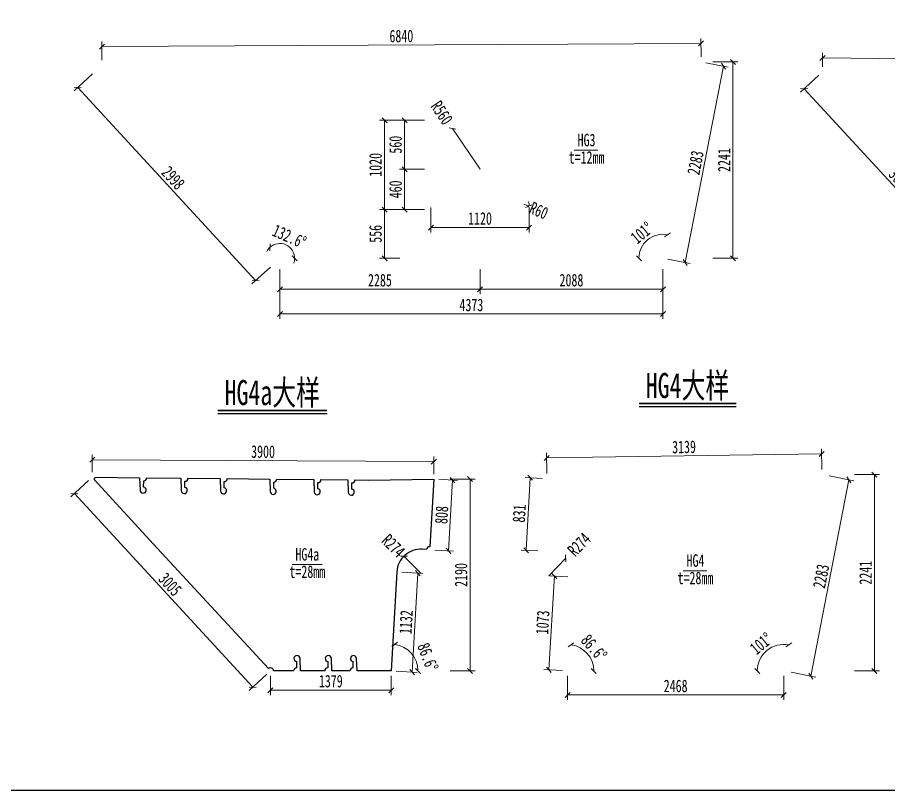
# Model space of a CAD drawing. Header units: millimetres. Extents: x 44597 to 300567, y -113054 to 73044.
# Drawn here: x 278758 to 288703, y -102091 to -93266 of the extents above; entities that cross this region are included whole.
import ezdxf
from ezdxf.enums import TextEntityAlignment as Align

# ---------------------------------------------------------------- set-up
doc = ezdxf.new("R2010")
doc.units = ezdxf.units.MM
doc.layers.get('Defpoints').update_dxf_attribs({"color": 8})
for name, color, linetype, lineweight in [('文字', 7, 'Continuous', 15), ('标注线及字体', 2, 'Continuous', 15), ('细实线', 4, 'Continuous', 15), ('钢板粗线', 1, 'Continuous', 25)]:
    doc.layers.add(name, color=color, linetype=linetype, lineweight=lineweight)
doc.styles.add('111', font='', dxfattribs={"width": 0.7})
doc.styles.add('BM_Dim', font='', dxfattribs={"width": 0.85})
doc.styles.get('111').set_extended_font_data('仿宋_GB2312')
doc.styles.get('BM_Dim').set_extended_font_data('仿宋_GB2312')
doc.dimstyles.new('200', dxfattribs={"dimscale": 0, "dimtxt": 2.5, "dimasz": 1, "dimexe": 1, "dimexo": 1, "dimgap": 0.6, "dimtad": 1, "dimdec": 0, "dimdsep": 46, "dimtxsty": '111', "dimblk": 'OBLIQUE', "dimcen": 0, "dimclrd": 4, "dimclre": 4, "dimclrt": 4, "dimadec": 1, "dimazin": 2, "dimtfac": 1, "dimtdec": 0, "dimtix": 1, "dimtmove": 2, "dimatfit": 3, "dimfxl": 4, "dimfxlon": 1, "dimtolj": 1, "dimlwd": -1, "dimlwe": -1, "dimarcsym": 0})

# ---------------------------------------------------------------- blocks, each defined once
blk = doc.blocks.new('_Oblique')
at = {"color": 0, "linetype": 'ByBlock', "lineweight": -2}
blk.add_line((-0.5, -0.5), (0.5, 0.5), dxfattribs=at)
blk = doc.blocks.new('*D3405')
at = {"layer": 'Defpoints', "color": 0, "transparency": 16777216}
for p in [(286562.2, -93773.4), (286126.6, -96014.8), (286381.6, -96064.3)]:
    blk.add_point(p, dxfattribs=at)
at = {"layer": '细实线', "color": 4, "transparency": 16777216}
for p, q in [((286618.3, -93784.3), (286873.4, -93833.9)), ((286817.3, -93823), (286381.6, -96064.3)), ((286182.7, -96025.7), (286437.7, -96075.2))]:
    blk.add_line(p, q, dxfattribs=at)
at = {"layer": '细实线', "color": 4, "transparency": 16777216, "xscale": 57.14285714285715, "yscale": 57.14285714285715, "zscale": 57.14285714285715}
for p, rotation in [((286817.3, -93823), 78.99999999999066), ((286381.6, -96064.3), 258.9999999999907)]:
    blk.add_blockref('_Oblique', p, dxfattribs=dict(at, rotation=rotation))
at = {"layer": '细实线', "color": 4, "transparency": 16777216, "insert": (286499.1, -94924.2), "char_height": 142.86, "attachment_point": 5, "rotation": 79, "style": '111'}
blk.add_mtext('\\A1;2283', dxfattribs=at)
blk = doc.blocks.new('*D3406')
at = {"layer": 'Defpoints', "color": 0, "transparency": 16777216}
for p in [(279721.4, -93599), (286562.2, -93773.4), (279722.5, -93809.7)]:
    blk.add_point(p, dxfattribs=at)
at = {"layer": '细实线', "color": 4, "transparency": 16777216}
for p, q in [((279722.2, -93752.6), (279721.1, -93541.9)), ((286561.1, -93562.7), (279721.4, -93599)), ((286561.9, -93716.3), (286560.8, -93505.6))]:
    blk.add_line(p, q, dxfattribs=at)
at = {"layer": '细实线', "color": 4, "transparency": 16777216, "xscale": 57.14285714285715, "yscale": 57.14285714285715, "zscale": 57.14285714285715}
for p, rotation in [((279721.4, -93599), 180.3041696295229), ((286561.1, -93562.7), 0.3041696295228628)]:
    blk.add_blockref('_Oblique', p, dxfattribs=dict(at, rotation=rotation))
at = {"layer": '细实线', "color": 4, "transparency": 16777216, "insert": (283140.7, -93478.6), "char_height": 142.86, "attachment_point": 5, "rotation": 0.30417, "style": '111'}
blk.add_mtext('\\A1;6840', dxfattribs=at)
blk = doc.blocks.new('*D3407')
at = {"layer": 'Defpoints', "color": 0, "transparency": 16777216}
for p in [(286562.2, -93773.4), (286126.6, -96014.8), (286926.2, -96014.8)]:
    blk.add_point(p, dxfattribs=at)
at = {"layer": '细实线', "color": 4, "transparency": 16777216}
for p, q in [((286697.6, -93773.4), (286983.3, -93773.4)), ((286926.2, -93773.4), (286926.2, -96014.8)), ((286697.6, -96014.8), (286983.3, -96014.8))]:
    blk.add_line(p, q, dxfattribs=at)
at = {"layer": '细实线', "color": 4, "transparency": 16777216, "xscale": 57.14285714285715, "yscale": 57.14285714285715, "zscale": 57.14285714285715}
for p, rotation in [((286926.2, -93773.4), 90), ((286926.2, -96014.8), 270)]:
    blk.add_blockref('_Oblique', p, dxfattribs=dict(at, rotation=rotation))
at = {"layer": '细实线', "color": 4, "transparency": 16777216, "insert": (286825.5, -94894.1), "char_height": 142.86, "attachment_point": 5, "rotation": 90, "style": '111'}
blk.add_mtext('\\A1;2241', dxfattribs=at)
blk = doc.blocks.new('*D3408')
at = {"layer": 'Defpoints', "color": 0, "transparency": 16777216}
for p in [(279722.5, -93809.7), (279445.7, -94064.7), (281753.6, -96014.8)]:
    blk.add_point(p, dxfattribs=at)
at = {"layer": '细实线', "color": 4, "transparency": 16777216}
for p, q in [((279613.9, -93909.8), (279403.7, -94103.4)), ((281476.9, -96269.7), (279445.7, -94064.7)), ((281645, -96114.8), (281434.8, -96308.4))]:
    blk.add_line(p, q, dxfattribs=at)
at = {"layer": '细实线', "color": 4, "transparency": 16777216, "xscale": 57.14285714285715, "yscale": 57.14285714285715, "zscale": 57.14285714285715}
for p, rotation in [((279445.7, -94064.7), 132.6489191297664), ((281476.9, -96269.7), 312.6489191297664)]:
    blk.add_blockref('_Oblique', p, dxfattribs=dict(at, rotation=rotation))
at = {"layer": '细实线', "color": 4, "transparency": 16777216, "insert": (280536.5, -95097.9), "char_height": 142.86, "attachment_point": 5, "rotation": 312.64892, "style": '111'}
blk.add_mtext('\\A1;2998', dxfattribs=at)
blk = doc.blocks.new('*D3409')
at = {"layer": 'Defpoints', "color": 0, "transparency": 16777216}
for p in [(284038.7, -95458.8), (281753.6, -96014.8), (281753.6, -96368.4)]:
    blk.add_point(p, dxfattribs=at)
at = {"layer": '细实线', "color": 4, "transparency": 16777216}
for p, q in [((281753.6, -96139.8), (281753.6, -96425.5)), ((284038.7, -96139.8), (284038.7, -96425.5)), ((284038.7, -96368.4), (281753.6, -96368.4))]:
    blk.add_line(p, q, dxfattribs=at)
at = {"layer": '细实线', "color": 4, "transparency": 16777216, "xscale": 57.14285714285715, "yscale": 57.14285714285715, "zscale": 57.14285714285715, "rotation": 180}
blk.add_blockref('_Oblique', (281753.6, -96368.4), dxfattribs=at)
at = {"layer": '细实线', "color": 4, "transparency": 16777216, "xscale": 57.14285714285715, "yscale": 57.14285714285715, "zscale": 57.14285714285715}
blk.add_blockref('_Oblique', (284038.7, -96368.4), dxfattribs=at)
at = {"layer": '细实线', "color": 4, "transparency": 16777216, "insert": (282896.2, -96266.1), "char_height": 142.86, "attachment_point": 5, "style": '111'}
blk.add_mtext('\\A1;2285', dxfattribs=at)
blk = doc.blocks.new('*D3410')
at = {"layer": 'Defpoints', "color": 0, "transparency": 16777216}
for p in [(281753.6, -96014.8), (286126.6, -96014.8), (286126.6, -96650.8)]:
    blk.add_point(p, dxfattribs=at)
at = {"layer": '细实线', "color": 4, "transparency": 16777216}
for p, q in [((281753.6, -96422.3), (281753.6, -96708)), ((286126.6, -96422.3), (286126.6, -96708)), ((281753.6, -96650.8), (286126.6, -96650.8))]:
    blk.add_line(p, q, dxfattribs=at)
at = {"layer": '细实线', "color": 4, "transparency": 16777216, "xscale": 57.14285714285715, "yscale": 57.14285714285715, "zscale": 57.14285714285715, "rotation": 180}
blk.add_blockref('_Oblique', (281753.6, -96650.8), dxfattribs=at)
at = {"layer": '细实线', "color": 4, "transparency": 16777216, "xscale": 57.14285714285715, "yscale": 57.14285714285715, "zscale": 57.14285714285715}
blk.add_blockref('_Oblique', (286126.6, -96650.8), dxfattribs=at)
at = {"layer": '细实线', "color": 4, "transparency": 16777216, "insert": (283940.1, -96548.6), "char_height": 142.86, "attachment_point": 5, "style": '111'}
blk.add_mtext('\\A1;4373', dxfattribs=at)
blk = doc.blocks.new('*D3411')
at = {"layer": 'Defpoints', "color": 0, "transparency": 16777216}
for p in [(284038.7, -94998.8), (286126.6, -96014.8), (286126.6, -96368.4)]:
    blk.add_point(p, dxfattribs=at)
at = {"layer": '细实线', "color": 4, "transparency": 16777216}
for p, q in [((284038.7, -96139.8), (284038.7, -96425.5)), ((286126.6, -96139.8), (286126.6, -96425.5)), ((284038.7, -96368.4), (286126.6, -96368.4))]:
    blk.add_line(p, q, dxfattribs=at)
at = {"layer": '细实线', "color": 4, "transparency": 16777216, "xscale": 57.14285714285715, "yscale": 57.14285714285715, "zscale": 57.14285714285715, "rotation": 180}
blk.add_blockref('_Oblique', (284038.7, -96368.4), dxfattribs=at)
at = {"layer": '细实线', "color": 4, "transparency": 16777216, "xscale": 57.14285714285715, "yscale": 57.14285714285715, "zscale": 57.14285714285715}
blk.add_blockref('_Oblique', (286126.6, -96368.4), dxfattribs=at)
at = {"layer": '细实线', "color": 4, "transparency": 16777216, "insert": (285082.6, -96266.1), "char_height": 142.86, "attachment_point": 5, "style": '111'}
blk.add_mtext('\\A1;2088', dxfattribs=at)
blk = doc.blocks.new('*D3412')
at = {"layer": 'Defpoints', "color": 0, "transparency": 16777216}
for p in [(286204.1, -95616), (285957.5, -95799.5), (285729.7, -96014.8), (286091.6, -96014.8), (286133.2, -95980.4)]:
    blk.add_point(p, dxfattribs=at)
at = {"layer": '细实线', "color": 4, "transparency": 16777216}
blk.add_arc((286126.6, -96014.8), 273.7, 79, 180, dxfattribs=at)
at = {"layer": '细实线', "color": 4, "transparency": 16777216, "xscale": 57.14285714285715, "yscale": 57.14285714285715, "zscale": 57.14285714285715}
for p, rotation in [((286178.8, -95746.1), 348.99999999998), ((285852.9, -96014.8), 270)]:
    blk.add_blockref('_Oblique', p, dxfattribs=dict(at, rotation=rotation))
at = {"layer": '细实线', "color": 4, "transparency": 16777216, "insert": (285887.5, -95724.7), "char_height": 142.86, "attachment_point": 5, "rotation": 39.5, "style": '111'}
blk.add_mtext('\\A1;101%%d', dxfattribs=at)
blk = doc.blocks.new('*D3413')
at = {"layer": 'Defpoints', "color": 0, "transparency": 16777216}
for p in [(283178.6, -95458.8), (282948.3, -96014.8), (283178.6, -96014.8)]:
    blk.add_point(p, dxfattribs=at)
at = {"layer": '细实线', "color": 4, "transparency": 16777216}
for p, q in [((283121.5, -95458.8), (282891.2, -95458.8)), ((282948.3, -95458.8), (282948.3, -96014.8)), ((283121.5, -96014.8), (282891.2, -96014.8))]:
    blk.add_line(p, q, dxfattribs=at)
at = {"layer": '细实线', "color": 4, "transparency": 16777216, "xscale": 57.14285714285715, "yscale": 57.14285714285715, "zscale": 57.14285714285715}
for p, rotation in [((282948.3, -95458.8), 90), ((282948.3, -96014.8), 270)]:
    blk.add_blockref('_Oblique', p, dxfattribs=dict(at, rotation=rotation))
at = {"layer": '细实线', "color": 4, "transparency": 16777216, "insert": (282846.1, -95736.8), "char_height": 142.86, "attachment_point": 5, "rotation": 90, "style": '111'}
blk.add_mtext('\\A1;556', dxfattribs=at)
blk = doc.blocks.new('*D3414')
at = {"layer": 'Defpoints', "color": 0, "transparency": 16777216}
for p in [(283232.5, -94438.8), (282948.3, -95458.8), (283178.6, -95458.8)]:
    blk.add_point(p, dxfattribs=at)
at = {"layer": '细实线', "color": 4, "transparency": 16777216}
for p, q in [((283175.4, -94438.8), (282891.2, -94438.8)), ((282948.3, -94438.8), (282948.3, -95458.8)), ((283121.5, -95458.8), (282891.2, -95458.8))]:
    blk.add_line(p, q, dxfattribs=at)
at = {"layer": '细实线', "color": 4, "transparency": 16777216, "xscale": 57.14285714285715, "yscale": 57.14285714285715, "zscale": 57.14285714285715}
for p, rotation in [((282948.3, -94438.8), 90), ((282948.3, -95458.8), 270)]:
    blk.add_blockref('_Oblique', p, dxfattribs=dict(at, rotation=rotation))
at = {"layer": '细实线', "color": 4, "transparency": 16777216, "insert": (282846.1, -94948.8), "char_height": 142.86, "attachment_point": 5, "rotation": 90, "style": '111'}
blk.add_mtext('\\A1;1020', dxfattribs=at)
blk = doc.blocks.new('*D3415')
at = {"layer": 'Defpoints', "color": 0, "transparency": 16777216}
for p in [(283176.7, -94998.8), (284038.7, -94998.8), (283675.6, -95458.8)]:
    blk.add_point(p, dxfattribs=at)
at = {"layer": '细实线', "color": 4, "transparency": 16777216}
for p, q in [((283405.3, -94998.8), (283119.5, -94998.8)), ((283176.7, -95458.8), (283176.7, -94998.8)), ((283405.3, -95458.8), (283119.5, -95458.8))]:
    blk.add_line(p, q, dxfattribs=at)
at = {"layer": '细实线', "color": 4, "transparency": 16777216, "xscale": 57.14285714285715, "yscale": 57.14285714285715, "zscale": 57.14285714285715}
for p, rotation in [((283176.7, -94998.8), 90), ((283176.7, -95458.8), 270)]:
    blk.add_blockref('_Oblique', p, dxfattribs=dict(at, rotation=rotation))
at = {"layer": '细实线', "color": 4, "transparency": 16777216, "insert": (283074.4, -95228.8), "char_height": 142.86, "attachment_point": 5, "rotation": 90, "style": '111'}
blk.add_mtext('\\A1;460', dxfattribs=at)
blk = doc.blocks.new('*D3416')
at = {"layer": 'Defpoints', "color": 0, "transparency": 16777216}
for p in [(284038.7, -94438.8), (283176.7, -94998.8), (284038.7, -94998.8)]:
    blk.add_point(p, dxfattribs=at)
at = {"layer": '细实线', "color": 4, "transparency": 16777216}
for p, q in [((283405.3, -94438.8), (283119.5, -94438.8)), ((283176.7, -94438.8), (283176.7, -94998.8)), ((283405.3, -94998.8), (283119.5, -94998.8))]:
    blk.add_line(p, q, dxfattribs=at)
at = {"layer": '细实线', "color": 4, "transparency": 16777216, "xscale": 57.14285714285715, "yscale": 57.14285714285715, "zscale": 57.14285714285715}
for p, rotation in [((283176.7, -94438.8), 90), ((283176.7, -94998.8), 270)]:
    blk.add_blockref('_Oblique', p, dxfattribs=dict(at, rotation=rotation))
at = {"layer": '细实线', "color": 4, "transparency": 16777216, "insert": (283074.4, -94718.8), "char_height": 142.86, "attachment_point": 5, "rotation": 90, "style": '111'}
blk.add_mtext('\\A1;560', dxfattribs=at)
blk = doc.blocks.new('*D3417')
at = {"layer": 'Defpoints', "color": 0, "transparency": 16777216}
for p in [(283724.8, -94535), (284038.7, -94998.8)]:
    blk.add_point(p, dxfattribs=at)
at = {"layer": '细实线', "color": 4, "transparency": 16777216}
for p, q in [((283724.8, -94535), (284038.7, -94998.8)), ((284038.7, -94998.8), (283724.8, -94535))]:
    blk.add_line(p, q, dxfattribs=at)
at = {"layer": '细实线', "color": 4, "transparency": 16777216, "xscale": 57.14285714285715, "yscale": 57.14285714285715, "zscale": 57.14285714285715, "rotation": 124.0953637895292}
blk.add_blockref('_Oblique', (283724.8, -94535), dxfattribs=at)
at = {"layer": '细实线', "color": 4, "transparency": 16777216, "insert": (283602.6, -94354.5), "char_height": 142.86, "attachment_point": 5, "rotation": 304.09536, "style": '111'}
blk.add_mtext('\\A1;R560', dxfattribs=at)
blk = doc.blocks.new('*D3418')
at = {"layer": 'Defpoints', "color": 0, "transparency": 16777216}
for p in [(283478.7, -95139.6), (284598.7, -95139.6), (284598.7, -95664)]:
    blk.add_point(p, dxfattribs=at)
at = {"layer": '细实线', "color": 4, "transparency": 16777216}
for p, q in [((283478.7, -95435.4), (283478.7, -95721.1)), ((284598.7, -95435.4), (284598.7, -95721.1)), ((283478.7, -95664), (284598.7, -95664))]:
    blk.add_line(p, q, dxfattribs=at)
at = {"layer": '细实线', "color": 4, "transparency": 16777216, "xscale": 57.14285714285715, "yscale": 57.14285714285715, "zscale": 57.14285714285715, "rotation": 180}
blk.add_blockref('_Oblique', (283478.7, -95664), dxfattribs=at)
at = {"layer": '细实线', "color": 4, "transparency": 16777216, "xscale": 57.14285714285715, "yscale": 57.14285714285715, "zscale": 57.14285714285715}
blk.add_blockref('_Oblique', (284598.7, -95664), dxfattribs=at)
at = {"layer": '细实线', "color": 4, "transparency": 16777216, "insert": (284038.7, -95561.7), "char_height": 142.86, "attachment_point": 5, "style": '111'}
blk.add_mtext('\\A1;1120', dxfattribs=at)
blk = doc.blocks.new('*D3419')
at = {"layer": 'Defpoints', "color": 0, "transparency": 16777216}
for p in [(284538.7, -95398.8), (284594, -95422.1)]:
    blk.add_point(p, dxfattribs=at)
at = {"layer": '细实线', "color": 4, "transparency": 16777216}
for p in [(284538.7, -95398.8), (284594, -95422.1)]:
    blk.add_line(p, (284594, -95422.1), dxfattribs=at)
blk.add_arc((284538.7, -95398.8), 60, 326.87378, 33.95605, dxfattribs=at)
at = {"layer": '细实线', "color": 4, "transparency": 16777216, "xscale": 57.14285714285715, "yscale": 57.14285714285715, "zscale": 57.14285714285715, "rotation": 157.0822650889511}
blk.add_blockref('_Oblique', (284594, -95422.1), dxfattribs=at)
at = {"layer": '细实线', "color": 4, "transparency": 16777216, "insert": (284710, -95471.2), "char_height": 142.86, "attachment_point": 5, "rotation": 337.08227, "style": '111'}
blk.add_mtext('\\A1;R60', dxfattribs=at)
blk = doc.blocks.new('*D3420')
at = {"layer": 'Defpoints', "color": 0, "transparency": 16777216}
for p in [(279750.9, -93840.5), (281804.2, -95854), (281729.9, -95989), (281788.6, -96014.8), (281925.4, -96014.8)]:
    blk.add_point(p, dxfattribs=at)
at = {"layer": '细实线', "color": 4, "transparency": 16777216}
for start, end in [(0, 132.64892), (132.64892, 152.17061), (340.47831, 0)]:
    blk.add_arc((281753.6, -96014.8), 168.5, start, end, dxfattribs=at)
at = {"layer": '细实线', "color": 4, "transparency": 16777216, "xscale": 57.14285714285715, "yscale": 57.14285714285715, "zscale": 57.14285714285715}
for p, rotation in [((281639.5, -95890.8), 42.64891912974592), ((281922.2, -96014.8), 90)]:
    blk.add_blockref('_Oblique', p, dxfattribs=dict(at, rotation=rotation))
at = {"layer": '细实线', "color": 4, "transparency": 16777216, "insert": (281862.4, -95766.8), "char_height": 142.857, "attachment_point": 5, "rotation": 336.32446, "style": '111'}
blk.add_mtext('\\A1;132.6%%d', dxfattribs=at)
blk = doc.blocks.new('*D3421')
at = {"layer": 'Defpoints', "color": 0, "transparency": 16777216}
for p in [(284800.2, -98294.9), (284803.7, -98530.6), (287941.9, -98483.6)]:
    blk.add_point(p, dxfattribs=at)
at = {"layer": '细实线', "color": 4, "transparency": 16777216}
for p, q in [((284802.9, -98473.5), (284799.3, -98237.8)), ((287938.4, -98247.9), (284800.2, -98294.9)), ((287941.1, -98426.4), (287937.5, -98190.7))]:
    blk.add_line(p, q, dxfattribs=at)
at = {"layer": '细实线', "color": 4, "transparency": 16777216, "xscale": 57.14285714285715, "yscale": 57.14285714285715, "zscale": 57.14285714285715}
for p, rotation in [((287938.4, -98247.9), 0.859372243644277), ((284800.2, -98294.9), 180.8593722436443)]:
    blk.add_blockref('_Oblique', p, dxfattribs=dict(at, rotation=rotation))
at = {"layer": '细实线', "color": 4, "transparency": 16777216, "insert": (286367.7, -98169.2), "char_height": 142.86, "attachment_point": 5, "rotation": 0.85937, "style": '111'}
blk.add_mtext('\\A1;3139', dxfattribs=at)
blk = doc.blocks.new('*D3422')
at = {"layer": 'Defpoints', "color": 0, "transparency": 16777216}
for p in [(287941.9, -98483.6), (287506.3, -100724.9), (287815.3, -100785)]:
    blk.add_point(p, dxfattribs=at)
at = {"layer": '细实线', "color": 4, "transparency": 16777216}
for p, q in [((288250.9, -98543.6), (287815.3, -100785)), ((288026.6, -98500), (288307, -98554.5)), ((287590.9, -100741.4), (287871.4, -100795.9))]:
    blk.add_line(p, q, dxfattribs=at)
at = {"layer": '细实线', "color": 4, "transparency": 16777216, "xscale": 57.14285714285715, "yscale": 57.14285714285715, "zscale": 57.14285714285715}
for p, rotation in [((288250.9, -98543.6), 78.99999999998765), ((287815.3, -100785), 258.9999999999877)]:
    blk.add_blockref('_Oblique', p, dxfattribs=dict(at, rotation=rotation))
at = {"layer": '细实线', "color": 4, "transparency": 16777216, "insert": (287932.8, -99644.8), "char_height": 142.86, "attachment_point": 5, "rotation": 79, "style": '111'}
blk.add_mtext('\\A1;2283', dxfattribs=at)
blk = doc.blocks.new('*D3423')
at = {"layer": 'Defpoints', "color": 0, "transparency": 16777216}
for p in [(283510.3, -98535.2), (283463.9, -99342.3), (283679.8, -99354.7)]:
    blk.add_point(p, dxfattribs=at)
at = {"layer": '细实线', "color": 4, "transparency": 16777216}
for p, q in [((283567.3, -98538.5), (283783.2, -98550.9)), ((283726.1, -98547.6), (283679.8, -99354.7)), ((283521, -99345.6), (283736.8, -99358))]:
    blk.add_line(p, q, dxfattribs=at)
at = {"layer": '细实线', "color": 4, "transparency": 16777216, "xscale": 57.14285714285715, "yscale": 57.14285714285715, "zscale": 57.14285714285715}
for p, rotation in [((283726.1, -98547.6), 86.71352999999796), ((283679.8, -99354.7), 266.7135299999979)]:
    blk.add_blockref('_Oblique', p, dxfattribs=dict(at, rotation=rotation))
at = {"layer": '细实线', "color": 4, "transparency": 16777216, "insert": (283600.9, -98945.3), "char_height": 142.86, "attachment_point": 5, "rotation": 86.71353, "style": '111'}
blk.add_mtext('\\A1;808', dxfattribs=at)
blk = doc.blocks.new('*D3424')
at = {"layer": 'Defpoints', "color": 0, "transparency": 16777216}
for p in [(283089.3, -99595.2), (283024.5, -100724.9), (283264, -100738.7)]:
    blk.add_point(p, dxfattribs=at)
at = {"layer": '细实线', "color": 4, "transparency": 16777216}
for p, q in [((283146.4, -99598.5), (283386, -99612.3)), ((283328.9, -99609), (283264, -100738.7)), ((283081.5, -100728.2), (283321.1, -100742))]:
    blk.add_line(p, q, dxfattribs=at)
at = {"layer": '细实线', "color": 4, "transparency": 16777216, "xscale": 57.14285714285715, "yscale": 57.14285714285715, "zscale": 57.14285714285715}
for p, rotation in [((283328.9, -99609), 86.71353000000586), ((283264, -100738.7), 266.7135300000058)]:
    blk.add_blockref('_Oblique', p, dxfattribs=dict(at, rotation=rotation))
at = {"layer": '细实线', "color": 4, "transparency": 16777216, "insert": (283194.4, -100168), "char_height": 142.86, "attachment_point": 5, "rotation": 86.71353, "style": '111'}
blk.add_mtext('\\A1;1132', dxfattribs=at)
blk = doc.blocks.new('*D3425')
at = {"layer": 'Defpoints', "color": 0, "transparency": 16777216}
for p in [(283510.3, -98535.2), (283925.2, -98535.2), (282848.8, -100724.9)]:
    blk.add_point(p, dxfattribs=at)
at = {"layer": '细实线', "color": 4, "transparency": 16777216}
for p, q in [((283696.6, -98535.2), (283982.3, -98535.2)), ((283925.2, -100724.9), (283925.2, -98535.2)), ((283696.6, -100724.9), (283982.3, -100724.9))]:
    blk.add_line(p, q, dxfattribs=at)
at = {"layer": '细实线', "color": 4, "transparency": 16777216, "xscale": 57.14285714285715, "yscale": 57.14285714285715, "zscale": 57.14285714285715}
for p, rotation in [((283925.2, -98535.2), 90), ((283925.2, -100724.9), 270)]:
    blk.add_blockref('_Oblique', p, dxfattribs=dict(at, rotation=rotation))
at = {"layer": '细实线', "color": 4, "transparency": 16777216, "insert": (283822.9, -99630.1), "char_height": 142.86, "attachment_point": 5, "rotation": 90, "style": '111'}
blk.add_mtext('\\A1;2190', dxfattribs=at)
blk = doc.blocks.new('*D3426')
at = {"layer": 'Defpoints', "color": 0, "transparency": 16777216}
for p in [(285037.8, -100724.9), (287506.3, -100724.9), (287506.3, -100999.7)]:
    blk.add_point(p, dxfattribs=at)
at = {"layer": '细实线', "color": 4, "transparency": 16777216}
for p, q in [((285037.8, -100782.1), (285037.8, -101056.9)), ((287506.3, -100782.1), (287506.3, -101056.9)), ((285037.8, -100999.7), (287506.3, -100999.7))]:
    blk.add_line(p, q, dxfattribs=at)
at = {"layer": '细实线', "color": 4, "transparency": 16777216, "xscale": 57.14285714285715, "yscale": 57.14285714285715, "zscale": 57.14285714285715, "rotation": 180}
blk.add_blockref('_Oblique', (285037.8, -100999.7), dxfattribs=at)
at = {"layer": '细实线', "color": 4, "transparency": 16777216, "xscale": 57.14285714285715, "yscale": 57.14285714285715, "zscale": 57.14285714285715}
blk.add_blockref('_Oblique', (287506.3, -100999.7), dxfattribs=at)
at = {"layer": '细实线', "color": 4, "transparency": 16777216, "insert": (286272, -100897.5), "char_height": 142.86, "attachment_point": 5, "style": '111'}
blk.add_mtext('\\A1;2468', dxfattribs=at)
blk = doc.blocks.new('*D3427')
at = {"layer": 'Defpoints', "color": 0, "transparency": 16777216}
for p in [(287935.2, -98517.9), (287312.8, -100493.2), (287109.4, -100724.9), (287471.3, -100724.9), (287512.9, -100690.6)]:
    blk.add_point(p, dxfattribs=at)
at = {"layer": '细实线', "color": 4, "transparency": 16777216}
blk.add_arc((287506.3, -100724.9), 301.9, 79, 180, dxfattribs=at)
at = {"layer": '细实线', "color": 4, "transparency": 16777216, "xscale": 57.14285714285715, "yscale": 57.14285714285715, "zscale": 57.14285714285715}
for p, rotation in [((287563.9, -100428.6), 348.999999999978), ((287204.4, -100724.9), 270.0000000000042)]:
    blk.add_blockref('_Oblique', p, dxfattribs=dict(at, rotation=rotation))
at = {"layer": '细实线', "color": 4, "transparency": 16777216, "insert": (287249.2, -100413.1), "char_height": 142.86, "attachment_point": 5, "rotation": 39.5, "style": '111'}
blk.add_mtext('\\A1;101%%d', dxfattribs=at)
blk = doc.blocks.new('*D3428')
at = {"layer": 'Defpoints', "color": 0, "transparency": 16777216}
for p in [(285174.7, -99690.4), (285303.6, -100586.6), (285037.8, -100724.9), (285271.2, -100724.9), (285689.2, -100724.9)]:
    blk.add_point(p, dxfattribs=at)
at = {"layer": '细实线', "color": 4, "transparency": 16777216}
blk.add_arc((285037.8, -100724.9), 299.7, 0, 82.4596, dxfattribs=at)
at = {"layer": '细实线', "color": 4, "transparency": 16777216, "xscale": 57.14285714285715, "yscale": 57.14285714285715, "zscale": 57.14285714285715}
for p, rotation in [((285077.1, -100427.8), 172.4596000022909), ((285337.4, -100724.9), 270)]:
    blk.add_blockref('_Oblique', p, dxfattribs=dict(at, rotation=rotation))
at = {"layer": '细实线', "color": 4, "transparency": 16777216, "insert": (285340, -100460), "char_height": 142.857, "attachment_point": 5, "rotation": 311.2298, "style": '111'}
blk.add_mtext('\\f仿宋_GB2312|b0|i0|c134|p49;86.6°', dxfattribs=at)
blk = doc.blocks.new('*D3429')
at = {"layer": 'Defpoints', "color": 0, "transparency": 16777216}
for p in [(283161.4, -99690.4), (283295.2, -100584.1), (283024.5, -100724.9), (283257.9, -100724.9), (283675.9, -100724.9)]:
    blk.add_point(p, dxfattribs=at)
at = {"layer": '细实线', "color": 4, "transparency": 16777216}
blk.add_arc((283024.5, -100724.9), 305.2, 0, 82.4596, dxfattribs=at)
at = {"layer": '细实线', "color": 4, "transparency": 16777216, "xscale": 57.14285714285715, "yscale": 57.14285714285715, "zscale": 57.14285714285715}
for p, rotation in [((283064.5, -100422.4), 172.4596000022909), ((283329.6, -100724.9), 270)]:
    blk.add_blockref('_Oblique', p, dxfattribs=dict(at, rotation=rotation))
at = {"layer": '细实线', "color": 4, "transparency": 16777216, "insert": (283442.8, -100565.8), "char_height": 142.857, "attachment_point": 5, "rotation": 290.82229, "style": '111'}
blk.add_mtext('\\f仿宋_GB2312|b0|i0|c134|p49;86.6°', dxfattribs=at)
blk = doc.blocks.new('*D3430')
at = {"layer": 'Defpoints', "color": 0, "transparency": 16777216}
for p in [(287941.9, -98483.6), (288540.9, -98483.6), (287506.3, -100724.9)]:
    blk.add_point(p, dxfattribs=at)
at = {"layer": '细实线', "color": 4, "transparency": 16777216}
for p, q in [((288312.3, -98483.6), (288598, -98483.6)), ((288540.9, -100724.9), (288540.9, -98483.6)), ((288312.3, -100724.9), (288598, -100724.9))]:
    blk.add_line(p, q, dxfattribs=at)
at = {"layer": '细实线', "color": 4, "transparency": 16777216, "xscale": 57.14285714285715, "yscale": 57.14285714285715, "zscale": 57.14285714285715}
for p, rotation in [((288540.9, -98483.6), 90), ((288540.9, -100724.9), 270)]:
    blk.add_blockref('_Oblique', p, dxfattribs=dict(at, rotation=rotation))
at = {"layer": '细实线', "color": 4, "transparency": 16777216, "insert": (288440.2, -99604.2), "char_height": 142.86, "attachment_point": 5, "rotation": 90, "style": '111'}
blk.add_mtext('\\A1;2241', dxfattribs=at)
blk = doc.blocks.new('*D3431')
at = {"layer": 'Defpoints', "color": 0, "transparency": 16777216}
for p in [(283511.3, -98335.2), (279610.1, -98514.8), (283510.3, -98535.2)]:
    blk.add_point(p, dxfattribs=at)
at = {"layer": '细实线', "color": 4, "transparency": 16777216}
for p, q in [((279610.4, -98457.7), (279611.5, -98257.7)), ((279611.2, -98314.8), (283511.3, -98335.2)), ((283510.6, -98478.1), (283511.6, -98278.1))]:
    blk.add_line(p, q, dxfattribs=at)
at = {"layer": '细实线', "color": 4, "transparency": 16777216, "xscale": 57.14285714285715, "yscale": 57.14285714285715, "zscale": 57.14285714285715}
for p, rotation in [((279611.2, -98314.8), 179.7002696137141), ((283511.3, -98335.2), 359.7002696137141)]:
    blk.add_blockref('_Oblique', p, dxfattribs=dict(at, rotation=rotation))
at = {"layer": '细实线', "color": 4, "transparency": 16777216, "insert": (281561.8, -98222.8), "char_height": 142.86, "attachment_point": 5, "rotation": 359.70027, "style": '111'}
blk.add_mtext('\\A1;3900', dxfattribs=at)
blk = doc.blocks.new('*D3432')
at = {"layer": 'Defpoints', "color": 0, "transparency": 16777216}
for p in [(283169.6, -99416.7), (283362.9, -99610.9)]:
    blk.add_point(p, dxfattribs=at)
at = {"layer": '细实线', "color": 4, "transparency": 16777216}
for p, q in [((283169.6, -99416.7), (283362.9, -99610.9)), ((283362.9, -99610.9), (283169.6, -99416.7))]:
    blk.add_line(p, q, dxfattribs=at)
at = {"layer": '细实线', "color": 4, "transparency": 16777216, "xscale": 57.14285714285715, "yscale": 57.14285714285715, "zscale": 57.14285714285715, "rotation": 134.8499291338386}
blk.add_blockref('_Oblique', (283169.6, -99416.7), dxfattribs=at)
at = {"layer": '细实线', "color": 4, "transparency": 16777216, "insert": (283049.9, -99296.4), "char_height": 142.86, "attachment_point": 5, "rotation": 314.84993, "style": '111'}
blk.add_mtext('\\A1;R274', dxfattribs=at)
blk = doc.blocks.new('*D3433')
at = {"layer": 'Defpoints', "color": 0, "transparency": 16777216}
for p in [(281645.9, -100724.9), (283024.5, -100724.9), (283024.5, -100945.3)]:
    blk.add_point(p, dxfattribs=at)
at = {"layer": '细实线', "color": 4, "transparency": 16777216}
for p, q in [((281645.9, -100782.1), (281645.9, -101002.4)), ((283024.5, -100782.1), (283024.5, -101002.4)), ((281645.9, -100945.3), (283024.5, -100945.3))]:
    blk.add_line(p, q, dxfattribs=at)
at = {"layer": '细实线', "color": 4, "transparency": 16777216, "xscale": 57.14285714285715, "yscale": 57.14285714285715, "zscale": 57.14285714285715}
for p, rotation in [((281645.9, -100945.3), 180.0000000000018), ((283024.5, -100945.3), 1.814441727791604e-12)]:
    blk.add_blockref('_Oblique', p, dxfattribs=dict(at, rotation=rotation))
at = {"layer": '细实线', "color": 4, "transparency": 16777216, "insert": (282335.2, -100843), "char_height": 142.86, "attachment_point": 5, "style": '111'}
blk.add_mtext('\\A1;1379', dxfattribs=at)
blk = doc.blocks.new('*D3434')
at = {"layer": 'Defpoints', "color": 0, "transparency": 16777216}
for p in [(279610.1, -98514.8), (279407.8, -98701.2), (281645.9, -100724.9)]:
    blk.add_point(p, dxfattribs=at)
at = {"layer": '细实线', "color": 4, "transparency": 16777216}
for p, q in [((279568.1, -98553.5), (279365.8, -98739.9)), ((281443.6, -100911.3), (279407.8, -98701.2)), ((281603.9, -100763.6), (281401.5, -100950))]:
    blk.add_line(p, q, dxfattribs=at)
at = {"layer": '细实线', "color": 4, "transparency": 16777216, "xscale": 57.14285714285715, "yscale": 57.14285714285715, "zscale": 57.14285714285715}
for p, rotation in [((279407.8, -98701.2), 132.6489191297651), ((281443.6, -100911.3), 312.6489191297651)]:
    blk.add_blockref('_Oblique', p, dxfattribs=dict(at, rotation=rotation))
at = {"layer": '细实线', "color": 4, "transparency": 16777216, "insert": (280500.9, -99737), "char_height": 142.86, "attachment_point": 5, "rotation": 312.64892, "style": '111'}
blk.add_mtext('\\A1;3005', dxfattribs=at)
blk = doc.blocks.new('*D3435')
at = {"layer": 'Defpoints', "color": 0, "transparency": 16777216}
for p in [(284887.3, -99641.8), (285099.3, -99653.9), (285037.8, -100724.9)]:
    blk.add_point(p, dxfattribs=at)
at = {"layer": '细实线', "color": 4, "transparency": 16777216}
for p, q in [((284825.8, -100712.8), (284887.3, -99641.8)), ((285042.2, -99650.7), (284830.3, -99638.5)), ((284980.7, -100721.6), (284768.8, -100709.5))]:
    blk.add_line(p, q, dxfattribs=at)
at = {"layer": '细实线', "color": 4, "transparency": 16777216, "xscale": 57.14285714285715, "yscale": 57.14285714285715, "zscale": 57.14285714285715}
for p, rotation in [((284887.3, -99641.8), 86.71353000223571), ((284825.8, -100712.8), 266.7135300022357)]:
    blk.add_blockref('_Oblique', p, dxfattribs=dict(at, rotation=rotation))
at = {"layer": '细实线', "color": 4, "transparency": 16777216, "insert": (284754.5, -100171.4), "char_height": 142.86, "attachment_point": 5, "rotation": 86.71353, "style": '111'}
blk.add_mtext('\\A1;1073', dxfattribs=at)
blk = doc.blocks.new('*D3436')
at = {"layer": 'Defpoints', "color": 0, "transparency": 16777216}
for p in [(284612.7, -98519.7), (284803.7, -98530.6), (284756.1, -99359.8)]:
    blk.add_point(p, dxfattribs=at)
at = {"layer": '细实线', "color": 4, "transparency": 16777216}
for p, q in [((284746.6, -98527.4), (284555.6, -98516.4)), ((284565.1, -99348.8), (284612.7, -98519.7)), ((284699, -99356.5), (284508, -99345.5))]:
    blk.add_line(p, q, dxfattribs=at)
at = {"layer": '细实线', "color": 4, "transparency": 16777216, "xscale": 57.14285714285715, "yscale": 57.14285714285715, "zscale": 57.14285714285715}
for p, rotation in [((284612.7, -98519.7), 86.71352999998898), ((284565.1, -99348.8), 266.713529999989)]:
    blk.add_blockref('_Oblique', p, dxfattribs=dict(at, rotation=rotation))
at = {"layer": '细实线', "color": 4, "transparency": 16777216, "insert": (284486.8, -98928.4), "char_height": 142.86, "attachment_point": 5, "rotation": 86.71353, "style": '111'}
blk.add_mtext('\\A1;831', dxfattribs=at)
blk = doc.blocks.new('*D3437')
at = {"layer": 'Defpoints', "color": 0, "transparency": 16777216}
for p in [(285016.1, -99441.2), (284825.7, -99638.2)]:
    blk.add_point(p, dxfattribs=at)
at = {"layer": '细实线', "color": 4, "transparency": 16777216}
for p, q in [((285016.1, -99441.2), (284825.7, -99638.2)), ((284825.7, -99638.2), (285016.1, -99441.2))]:
    blk.add_line(p, q, dxfattribs=at)
at = {"layer": '细实线', "color": 4, "transparency": 16777216, "xscale": 57.14285714285715, "yscale": 57.14285714285715, "zscale": 57.14285714285715, "rotation": 45.98674507473281}
blk.add_blockref('_Oblique', (285016.1, -99441.2), dxfattribs=at)
at = {"layer": '细实线', "color": 4, "transparency": 16777216, "insert": (285169.6, -99282.3), "char_height": 142.86, "attachment_point": 5, "rotation": 45.98675, "style": '111'}
blk.add_mtext('\\A1;R274', dxfattribs=at)
blk = doc.blocks.new('*D3461')
at = {"layer": 'Defpoints', "color": 0, "transparency": 16777216}
for p in [(287947, -93887.7), (287739.1, -94079.2), (289992, -96107.9)]:
    blk.add_point(p, dxfattribs=at)
at = {"layer": '细实线', "color": 4, "transparency": 16777216}
for p, q in [((287904.9, -93926.4), (287697.1, -94117.9)), ((289784.2, -96299.4), (287739.1, -94079.2)), ((289950, -96146.6), (289742.1, -96338.1))]:
    blk.add_line(p, q, dxfattribs=at)
at = {"layer": '细实线', "color": 4, "transparency": 16777216, "xscale": 57.14285714285715, "yscale": 57.14285714285715, "zscale": 57.14285714285715}
for p, rotation in [((287739.1, -94079.2), 132.6489191297723), ((289784.2, -96299.4), 312.6489191297723)]:
    blk.add_blockref('_Oblique', p, dxfattribs=dict(at, rotation=rotation))
at = {"layer": '细实线', "color": 4, "transparency": 16777216, "insert": (288836.8, -95120), "char_height": 142.86, "attachment_point": 5, "rotation": 312.64892, "style": '111'}
blk.add_mtext('\\A1;3019', dxfattribs=at)
blk = doc.blocks.new('*D3462')
at = {"layer": 'Defpoints', "color": 0, "transparency": 16777216}
for p in [(291931.7, -93768.6), (287947, -93887.7), (291930.1, -93927.6)]:
    blk.add_point(p, dxfattribs=at)
at = {"layer": '细实线', "color": 4, "transparency": 16777216}
for p, q in [((287947.5, -93830.6), (287949.1, -93671.6)), ((287948.6, -93728.7), (291931.7, -93768.6)), ((291930.7, -93870.5), (291932.2, -93711.5))]:
    blk.add_line(p, q, dxfattribs=at)
at = {"layer": '细实线', "color": 4, "transparency": 16777216, "xscale": 57.14285714285715, "yscale": 57.14285714285715, "zscale": 57.14285714285715}
for p, rotation in [((287948.6, -93728.7), 179.4262908393092), ((291931.7, -93768.6), 359.4262908393092)]:
    blk.add_blockref('_Oblique', p, dxfattribs=dict(at, rotation=rotation))
at = {"layer": '细实线', "color": 4, "transparency": 16777216, "insert": (289941.1, -93646.4), "char_height": 142.86, "attachment_point": 5, "rotation": 359.42629, "style": '111'}
blk.add_mtext('\\A1;3983', dxfattribs=at)

msp = doc.modelspace()

# ---------------------------------------------------------------- linework, layer by layer
at = {"color": 4}
for p, q in [((285854.3, -97706.6), (286963.6, -97706.6)), ((281044.6, -97787.1), (282292.4, -97787.1))]:
    msp.add_line(p, q, dxfattribs=at)
at = {"color": 6, "const_width": 20.6}
for points in [[(285854.3, -97672.3), (286963.6, -97672.3)], [(281044.6, -97752.8), (282292.4, -97752.8)]]:
    msp.add_lwpolyline(points, dxfattribs=at)
at = {"layer": 'Defpoints'}
msp.add_lwpolyline([(278566.6, -87474.1), (300566.6, -87474.1), (300566.6, -102091.3), (278566.6, -102091.3)], close=True, dxfattribs=at)
at = {"layer": '细实线'}
for p, q in [((285115.3, -94782.8), (285384.1, -94782.8)), ((281894.3, -99512.1), (282237.1, -99512.1)), ((286358.8, -99582.9), (286627.5, -99582.9))]:
    msp.add_line(p, q, dxfattribs=at)
at = {"layer": '钢板粗线'}
msp.add_lwpolyline([(279633.9, -98540.6, 0.206987), (279645.1, -98515.2), (280152.4, -98520.3), (280157, -98661.8, 2.089221), (280198.4, -98626.2), (280199.1, -98555.7, 0.414214), (280234.4, -98521.1), (280622.3, -98525), (280627, -98666.5, 2.089221), (280668.3, -98631), (280669, -98560.4, 0.414214), (280704.3, -98525.8), (281071, -98529.5), (281075.6, -98671, 2.089221), (281117, -98635.4), (281117.7, -98564.9, 0.414214), (281153, -98530.3), (281637.8, -98535.1), (281642.4, -98676.7, 2.089221), (281683.8, -98641.1), (281684.5, -98570.6, 0.414214), (281719.8, -98536), (282140.5, -98540.2), (282145.1, -98681.7, 2.089221), (282186.4, -98646.2), (282187.1, -98575.6, 0.414214), (282222.5, -98541), (282528.8, -98544.1), (282533.4, -98685.6, 2.089221), (282574.7, -98650), (282575.4, -98579.5, 0.414214), (282610.8, -98544.9), (282764.6, -98546.4), (283510.3, -98535.2), (283465.9, -99307.4, 0.414214), (283429, -99340.3), (283378.6, -99337.4, 0.414214), (283089.3, -99595.2), (283024.5, -100724.9), (282635.3, -100724.9), (282629.3, -100583.4, 2.089221), (282588.3, -100619.4), (282588.3, -100689.9, 0.414214), (282553.3, -100724.9), (282348.3, -100724.9), (282342.3, -100583.4, 2.089221), (282301.3, -100619.4), (282301.3, -100689.9, 0.414214), (282266.3, -100724.9), (281990.7, -100724.9), (281984.7, -100583.4, 2.089221), (281943.7, -100619.4), (281943.7, -100689.9, 0.414214), (281908.7, -100724.9), (281680.9, -100724.9, 0.653441), (281622.2, -100699.2), (280311.9, -99276.7), (279633.9, -98540.6)], format="xyb", close=True, dxfattribs=at)

# ---------------------------------------------------------------- texts
at = {"layer": '文字', "style": 'BM_Dim', "width": 0.7}
for s, p in [('HG3', (285254.8, -94779.7)), ('t=12mm', (285254.8, -94978.1)), ('HG4a', (282067.3, -99509.1)), ('HG4', (286498.3, -99579.8)), ('t=28mm', (282067.3, -99707.4)), ('t=28mm', (286498.3, -99778.2))]:
    msp.add_text(s, height=142.86, dxfattribs=at).set_placement(p, align=Align.BOTTOM_CENTER)
at = {"layer": '标注线及字体', "style": '111', "width": 0.7}
for s, p in [('HG4a大样', (281667.4, -97541.7)), ('HG4大样', (286407.9, -97461.2))]:
    msp.add_text(s, height=285.71, dxfattribs=at).set_placement(p, align=Align.MIDDLE)

# ---------------------------------------------------------------- dimensions: what is measured, and where the dimension line sits
at = {"layer": '细实线'}
for p1, p2, distance, override, picture, middle in [((286562.2, -93773.4), (279722.5, -93809.7), -210.7, {"dimscale": 57.142857, "dimblk": 'Oblique'}, '*D3406', (283140.7, -93478.6)), ((287947, -93887.7), (291930.1, -93927.6), 159, {"dimscale": 57.142857, "dimblk": 'Oblique'}, '*D3462', (289941.1, -93646.4)), ((286562.2, -93773.4), (286126.6, -96014.8), 259.9, {"dimscale": 57.142857, "dimblk": 'Oblique'}, '*D3405', (286499.1, -94924.2)), ((281753.6, -96014.8), (279722.5, -93809.7), 376.3, {"dimscale": 57.142857, "dimblk": 'Oblique'}, '*D3408', (280536.5, -95097.9)), ((289992.0422, -96107.9255), (287946.9705, -93887.7343), 282.6166, {"dimscale": 57.142857, "dimblk": 'Oblique'}, '*D3461', (288836.8355, -95120.0362)), ((279610.1, -98514.8), (283510.3, -98535.2), 200, {"dimscale": 57.142857, "dimblk": 'Oblique'}, '*D3431', (281561.8, -98222.8)), ((287941.9, -98483.6), (284803.7, -98530.6), -235.7, {"dimscale": 57.142857, "dimblk": 'Oblique'}, '*D3421', (286367.7, -98169.2)), ((281645.9, -100724.9), (279610.1, -98514.8), 275.1, {"dimscale": 57.142857, "dimblk": 'Oblique'}, '*D3434', (280500.9, -99737)), ((283510.3, -98535.2), (283463.9, -99342.3), 216.2, {"dimscale": 57.142857, "dimtxsty": '111', "dimblk": 'Oblique'}, '*D3423', (283600.9, -98945.3)), ((284756.1, -99359.8), (284803.7, -98530.6), 191.3, {"dimscale": 57.142857, "dimblk": 'Oblique'}, '*D3436', (284486.8, -98928.4)), ((287941.9, -98483.6), (287506.3, -100724.9), 314.8, {"dimscale": 57.142857, "dimblk": 'Oblique'}, '*D3422', (287932.8, -99644.8)), ((283089.3, -99595.2), (283024.5, -100724.9), 240, {"dimscale": 57.142857, "dimtxsty": '111', "dimblk": 'Oblique'}, '*D3424', (283194.4, -100168)), ((285037.8, -100724.9), (285099.3, -99653.9), 212.3, {"dimscale": 57.142857, "dimblk": 'Oblique'}, '*D3435', (284754.5, -100171.4)), ((281645.9, -100724.9), (283024.5, -100724.9), -220.4, {"dimscale": 57.142857, "dimtxsty": '111', "dimblk": 'Oblique'}, '*D3433', (282335.2, -100843))]:
    dim = msp.add_aligned_dim(p1=p1, p2=p2, distance=distance, dimstyle='200', override=override, dxfattribs=at)
    dim.commit()
    dim.dimension.update_dxf_attribs({"geometry": picture, "text_midpoint": middle})
for base, p1, p2, angle, picture, middle in [((286926.2, -96014.8), (286562.2, -93773.4), (286126.6, -96014.8), 90, '*D3407', (286825.5, -94894.1)), ((282948.3, -95458.8), (283232.5, -94438.8), (283178.6, -95458.8), 90, '*D3414', (282846.1, -94948.8)), ((283176.7, -94998.8), (284038.7, -94438.8), (284038.7, -94998.8), 270, '*D3416', (283074.4, -94718.8)), ((283176.7, -94998.8), (283675.6, -95458.8), (284038.7, -94998.8), 90, '*D3415', (283074.4, -95228.8)), ((281753.6, -96368.4), (284038.7, -95458.8), (281753.6, -96014.8), 180, '*D3409', (282896.2, -96266.1)), ((282948.3, -96014.8), (283178.6, -95458.8), (283178.6, -96014.8), 90, '*D3413', (282846.1, -95736.8)), ((288540.9, -98483.6), (287506.3, -100724.9), (287941.9, -98483.6), 90, '*D3430', (288440.2, -99604.2)), ((283925.2, -98535.2), (282848.8, -100724.9), (283510.3, -98535.2), 90, '*D3425', (283822.9, -99630.1))]:
    dim = msp.add_linear_dim(base=base, p1=p1, p2=p2, angle=angle, dimstyle='200', override={"dimscale": 57.142857, "dimblk": 'Oblique'}, dxfattribs=at)
    dim.commit()
    dim.dimension.update_dxf_attribs({"geometry": picture, "text_midpoint": middle})
for base, line1, line2, picture, middle in [((281804.2, -95854), ((281729.9, -95989), (279750.9, -93840.5)), ((281925.4, -96014.8), (281788.6, -96014.8)), '*D3420', (281862.4, -95766.8)), ((285957.5, -95799.5), ((285729.7, -96014.8), (286091.6, -96014.8)), ((286133.2, -95980.4), (286204.1, -95616)), '*D3412', (285887.5, -95724.7)), ((287312.8, -100493.2), ((287109.4, -100724.9), (287471.3, -100724.9)), ((287512.9, -100690.6), (287935.2, -98517.9)), '*D3427', (287249.2, -100413.1))]:
    dim = msp.add_angular_dim_2l(base=base, line1=line1, line2=line2, dimstyle='200', override={"dimscale": 57.142857, "dimblk": 'Oblique'}, dxfattribs=at)
    dim.commit()
    dim.dimension.update_dxf_attribs({"geometry": picture, "text_midpoint": middle})
for center, mpoint, picture, middle in [((284038.7, -94998.8), (283724.8, -94535), '*D3417', (283602.6, -94354.5)), ((284538.7, -95398.8), (284594, -95422.1), '*D3419', (284710, -95471.2)), ((284825.7, -99638.2), (285016.1, -99441.2), '*D3437', (285169.6, -99282.3)), ((283362.9, -99610.9), (283169.6, -99416.7), '*D3432', (283049.9, -99296.4))]:
    dim = msp.add_radius_dim(center=center, mpoint=mpoint, dimstyle='200', override={"dimscale": 57.142857, "dimblk": 'Oblique'}, dxfattribs=at)
    dim.commit()
    dim.dimension.update_dxf_attribs({"geometry": picture, "text_midpoint": middle, "dimtype": 164})
for base, p1, p2, override, picture, middle in [((286126.6, -96368.4), (284038.7, -94998.8), (286126.6, -96014.8), {"dimscale": 57.142857, "dimblk": 'Oblique'}, '*D3411', (285082.6, -96266.1)), ((284598.7, -95664), (283478.7, -95139.6), (284598.7, -95139.6), {"dimscale": 57.142857, "dimblk": 'Oblique'}, '*D3418', (284038.7, -95561.7)), ((286126.6, -96650.8), (281753.6, -96014.8), (286126.6, -96014.8), {"dimscale": 57.142857, "dimblk": 'Oblique'}, '*D3410', (283940.1, -96548.6)), ((287506.251, -100999.725), (285037.7527, -100724.9218), (287506.251, -100724.9218), {"dimscale": 57.142857, "dimtxsty": '111', "dimblk": 'Oblique'}, '*D3426', (286272.0019, -100897.4856))]:
    dim = msp.add_linear_dim(base=base, p1=p1, p2=p2, dimstyle='200', override=override, dxfattribs=at)
    dim.commit()
    dim.dimension.update_dxf_attribs({"geometry": picture, "text_midpoint": middle})
dim = msp.add_angular_dim_2l(base=(283295.2, -100584.1), line1=((283161.4, -99690.4), (283024.5, -100724.9)), line2=((283257.9, -100724.9), (283675.9, -100724.9)), text='\\f仿宋_GB2312|b0|i0|c134|p49;86.6°', dimstyle='200', override={"dimscale": 57.142857, "dimtxsty": '111', "dimblk": 'Oblique'}, dxfattribs=at)
dim.commit()
dim.dimension.update_dxf_attribs({"geometry": '*D3429', "text_midpoint": (283442.8, -100565.8), "dimtype": 162})
dim = msp.add_angular_dim_2l(base=(285303.6, -100586.6), line1=((285174.7, -99690.4), (285037.8, -100724.9)), line2=((285271.2, -100724.9), (285689.2, -100724.9)), text='\\f仿宋_GB2312|b0|i0|c134|p49;86.6°', dimstyle='200', override={"dimscale": 57.142857, "dimtxsty": '111', "dimblk": 'Oblique'}, dxfattribs=at)
dim.commit()
dim.dimension.update_dxf_attribs({"geometry": '*D3428', "text_midpoint": (285340, -100460)})

doc.saveas('drawing.dxf')
